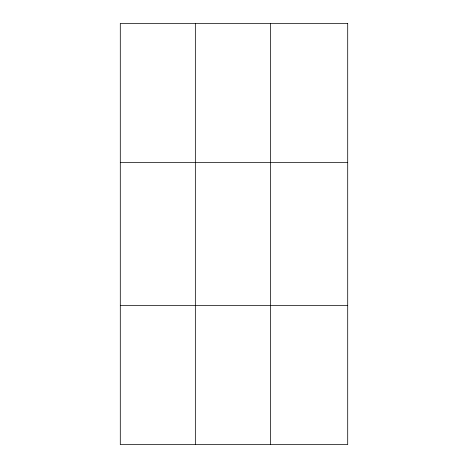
<?xml version="1.0" encoding="UTF-8"?>
<svg xmlns="http://www.w3.org/2000/svg" width="468" height="468" viewBox="0 0 468 468"><rect width="100%" height="100%" fill="white"/><g stroke="black" fill="none" stroke-linecap="round" stroke-linejoin="round"><path stroke-width="0.7" d="M195.343 444.6L195.343 23.4M270.387 444.6L270.387 23.4M120.294 162.396L347.706 162.396M120.294 305.604L347.706 305.604M347.706 23.4L347.706 444.6L120.294 444.6L120.294 23.4L347.706 23.4"/></g></svg>
